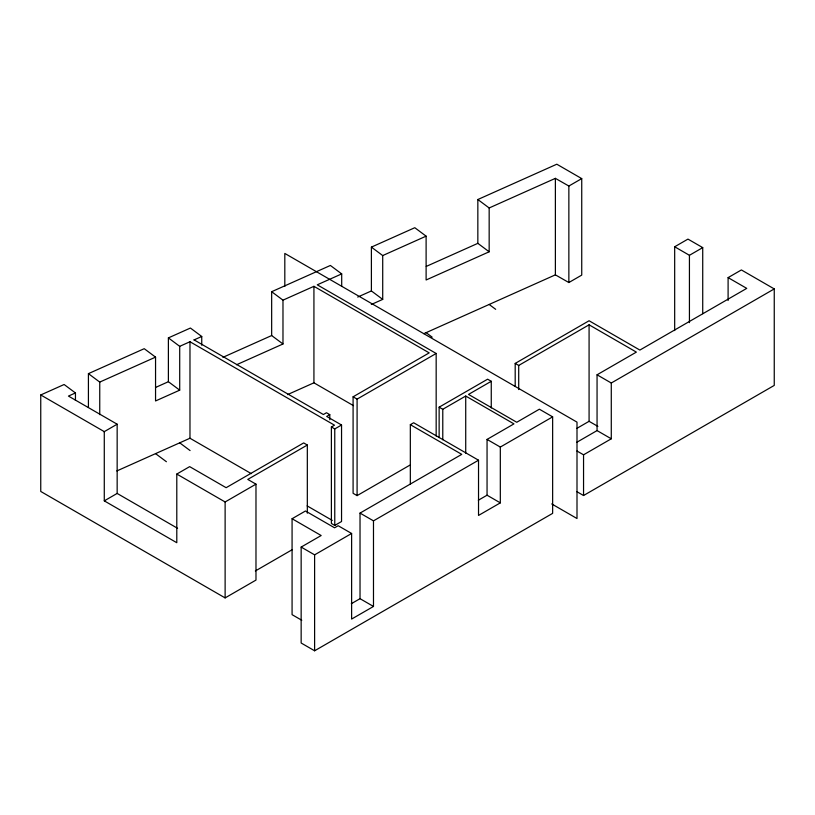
<?xml version="1.0" encoding="UTF-8"?>
<svg xmlns="http://www.w3.org/2000/svg" width="815" height="815" viewBox="0 0 815 815"><rect width="100%" height="100%" fill="white"/><g stroke="black" fill="none" stroke-linecap="round" stroke-linejoin="round"><path stroke-width="1.22" d="M104.004 431.797L117.156 424.207L117.156 493.432L177.578 528.314M581.737 178.607L556.808 164.212L477.845 199.522L489.163 207.968L555.382 178.353L568.86 186.034L581.737 178.607L581.737 275.103L568.86 282.54L555.382 274.849L423.831 333.671M307.326 513.195L307.326 445.031L247.77 479.414L255.981 484.151L255.981 580.086L225.123 597.904L40.75 491.455L40.75 394.959L104.279 431.634L104.279 500.858L117.156 493.432M104.279 500.858L176.794 542.719L176.794 474.065L189.661 466.628L226.132 487.696L303.679 442.922L307.326 445.031M409.813 465.192L357.092 495.622L353.089 493.309L353.089 396.813L429.199 352.875L313.928 286.32L282.978 300.154L271.66 291.709L330.381 265.456L341.699 273.901L341.699 286.422M329.78 419.725L329.78 414.652L326.683 416.434L341.546 425.012L341.546 521.519L334.761 525.431L331.389 523.475L331.389 426.978L334.496 425.186L189.976 341.74L179.708 346.334L168.389 337.889L190.415 328.038L201.743 336.483L201.743 345.244M353.089 396.813L357.092 399.126L436.168 353.476L436.168 436.005M331.389 426.978L334.761 428.924L341.546 425.012M176.794 474.065L225.123 501.969L255.981 484.151M674.677 330.574L674.677 246.772L687.962 239.101L702.724 247.617L702.724 313.683M674.677 246.772L689.429 255.299L702.724 247.617M439.132 437.645L439.132 407.174L487.615 379.189L491.262 381.288L491.262 407.958M515.192 386.269L515.192 363.419L589.082 320.753L639.877 350.073L746.744 288.378L728.101 277.62L728.101 300.49M410.332 484.008L410.332 424.676L413.653 422.761L478.527 460.21L478.527 515.437L500.318 502.865L500.318 447.068L552.641 416.862L552.641 513.358L314.61 650.788L301.153 643.015L301.153 547.079L321.171 535.526L292.076 518.727L292.076 614.663L301.774 620.256M439.132 407.174L442.779 409.283L465.722 396.039L513.949 423.882L487.054 439.417L487.054 495.204L500.318 502.865M491.262 381.288L468.523 394.419L516.751 422.272L539.377 409.201L552.641 416.862M515.192 363.419L518.707 365.446L589.082 324.818L636.362 352.111L597.059 374.798L597.059 430.585L576.796 442.29M292.076 518.727L305.472 510.995L334.568 527.794L338.164 525.716L351.622 533.479L351.622 619.074L373.484 606.452L373.484 520.856L478.527 460.21M728.101 277.62L741.395 269.948L774.25 288.918L774.25 385.413L583.55 495.52L576.979 491.73M255.35 570.969L292.167 549.718M373.484 606.452L360.026 598.679L360.026 513.093L461.748 454.363L410.332 424.676M597.059 374.798L611.281 383.009L774.25 288.918M301.153 547.079L314.61 554.852L351.622 533.479M576.989 428.303L589.082 421.314L597.884 426.388M478.334 500.237L487.054 495.204M576.979 451.021L583.55 454.811L611.281 438.796L611.281 383.009M351.285 603.732L360.026 598.679M40.75 394.959L64.12 384.507L75.449 392.952L75.449 400.471M88.417 407.459L88.417 373.647L144.224 348.688L155.553 357.133L155.553 400.96L179.708 390.161L179.708 346.334M371.324 304.484L382.714 299.39L371.396 290.945L371.396 247.118L414.794 227.711L426.113 236.156L426.113 279.983L489.163 251.794L489.163 207.968M75.449 392.952L68.44 396.08L117.156 424.207M88.417 373.647L99.746 382.092L155.553 357.133M193.939 339.967L201.743 336.483M341.699 273.901L317.269 284.822L436.168 353.476M371.396 247.118L382.714 255.564L426.113 236.156M155.726 387.38L168.389 381.715L179.708 390.161M222.913 357.337L271.66 335.546L282.978 343.981L236.564 364.743M357.724 297.057L371.396 290.945M426.255 266.413L477.845 243.349L489.163 251.794M116.83 470.948L189.976 438.246L251.285 473.637M287.563 394.603L313.928 382.816L353.445 405.636M597.059 430.585L611.281 438.796M487.054 439.417L500.318 447.068M551.714 503.925L577 518.523L577 422.129L284.812 253.434L284.812 286.411M329.78 414.652L326.479 412.747L323.392 414.529L194.113 339.896M360.026 513.093L373.484 520.856M307.133 505.881L332.306 520.418M489.163 304.464L495.683 309.323M426.113 332.652L432.184 337.176M179.708 442.83L190.078 450.563M155.553 453.629L166.403 461.728M689.429 255.299L689.429 322.628M589.082 324.818L589.082 421.314M583.55 454.811L583.55 495.52M568.86 186.034L568.86 282.54M555.382 178.353L555.382 274.849M518.707 365.446L518.707 389.57M477.845 199.522L477.845 243.349M465.722 396.039L465.722 453.181M442.779 409.283L442.779 439.754M382.714 255.564L382.714 299.39M357.092 399.126L357.092 495.622M334.761 428.924L334.761 525.431M314.61 554.852L314.61 650.788M313.928 286.32L313.928 382.816M282.978 300.154L282.978 343.981M271.66 291.709L271.66 335.546M225.123 501.969L225.123 597.904M189.976 341.74L189.976 438.246M168.389 337.889L168.389 381.715M99.746 382.092L99.746 414.652"/></g></svg>
